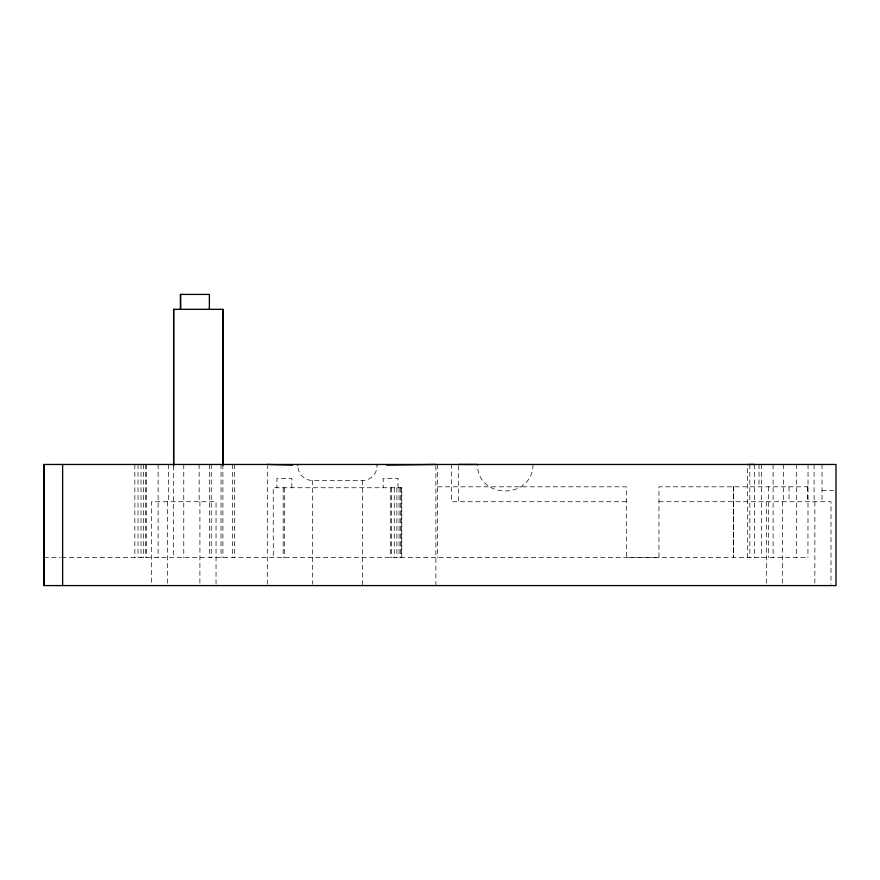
<?xml version="1.0" encoding="UTF-8"?>
<svg xmlns="http://www.w3.org/2000/svg" width="880" height="880" viewBox="0 0 880 880"><rect width="100%" height="100%" fill="white"/><g stroke="black" fill="none" stroke-linecap="round" stroke-linejoin="round"><path stroke-width="0.66" stroke-dasharray="4.4 3.3" d="M267.3 584.232L267.3 465.817M747.483 557.634L747.483 464.486M533.049 464.464C532.499 499.719 477.884 499.928 477.389 464.464M297.979 467.808A14.564 14.564 0 0 0 312.422 480.458L362.505 480.458A14.564 14.564 0 0 0 377.058 465.905M437.668 486.816L626.351 486.816L626.362 557.656L658.955 557.634L658.955 486.816L808.038 486.816M822.019 490.545L833.459 490.545M626.351 501.732L451.649 501.732L451.649 464.464M658.845 501.732L831.006 501.732L831.006 584.21M44 557.634L60.269 557.634M61.622 557.634L808.049 557.634M822.019 464.464L822.019 501.732M814.869 501.732L814.869 584.21M814.099 464.464L814.099 501.732M808.049 464.464L807.939 557.634M807.664 486.816L807.675 501.732M796.4 464.464L796.4 557.634M789.041 486.816L789.052 501.732M783.354 464.464L783.354 501.732M782.595 501.732L782.595 584.21M773.102 464.464L773.102 557.634M768.427 486.816L768.427 557.634M766.447 501.732L766.447 584.21M761.464 464.464L761.464 557.634M759 464.464L759 486.816M754.468 464.464L754.468 557.634M749.815 464.464L749.815 557.634M733.381 486.816L733.381 557.634M458.634 465.795L458.634 501.732M437.668 464.464L437.668 557.634M435.886 465.817L435.886 585.585M401.775 557.634L401.797 487.751L273.218 487.751L273.284 557.634M401.599 487.751L401.599 557.634M400.675 487.751L400.675 557.634M399.058 487.751L399.058 557.634M398.035 487.751L398.068 478.434L383.163 478.434L383.196 487.751M396.88 487.751L396.88 557.634M394.262 487.751L394.262 557.634M391.402 487.751L391.402 557.634M390.698 487.751L390.698 557.634M362.505 480.458L362.505 585.585M312.422 480.458L312.422 584.221M291.852 487.751L291.841 478.434L276.936 478.434L276.936 487.751M284.317 487.751L284.317 557.634M283.195 487.751L283.195 557.634M234.542 464.464L234.542 557.634M232.683 464.464L232.683 557.634M222.904 464.464L222.904 557.634M221.034 464.464L221.034 557.634M216.04 584.21L216.04 501.732L151.492 501.732L151.492 584.21M211.255 464.464L211.255 557.634M209.385 464.464L209.385 557.634M199.903 501.732L199.903 584.21M199.122 464.464L199.144 501.732M183.766 464.464L183.766 557.634M173.635 465.718L173.635 557.634M168.41 464.464L168.388 501.732M167.629 501.732L167.629 584.21M158.136 464.464L158.136 557.634M146.498 464.464L146.498 557.634M145.453 464.464L145.453 557.634M143.583 464.464L143.583 557.634M141.02 464.464L141.02 557.634M138.017 464.464L138.017 557.634M134.849 464.464L134.849 557.634M733.502 486.816L733.502 557.634L733.502 486.816"/><path stroke-width="1.32" d="M44 585.585L44 464.464L836 464.464L836 585.585L44 585.585L44 464.464M173.635 464.464L173.646 309.32L222.904 309.32L222.904 465.718M222.904 464.464L222.904 309.32M297.858 465.201L297.913 464.464M386.639 465.08L435.886 464.464M747.483 464.486L754.468 464.464M180.532 294.415L180.532 309.32L180.499 294.415L209.385 294.415L209.363 309.32M458.634 464.464L477.4 464.486M267.3 464.464L292.545 465.08M377.014 464.464L377.058 465.201M173.635 309.32L173.635 465.718M62.634 464.464L62.634 585.585"/></g></svg>
